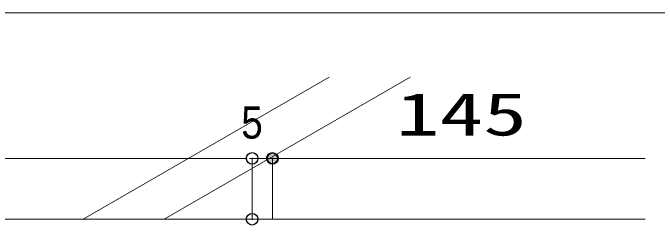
# Model space of a CAD drawing. Units: millimetres, scale not verified. Extents: x -12715 to 12220, y -3398 to 4210.
# Drawn here: x -3622.2 to -3463.4, y 3541.8 to 3595.8 of the extents above; entities that cross this region are included whole.
import ezdxf
from ezdxf.enums import TextEntityAlignment as Align

# ---------------------------------------------------------------- set-up
doc = ezdxf.new("R2010")
doc.units = ezdxf.units.MM
doc.header["$LTSCALE"] = 5.7
doc.header["$PDMODE"] = 32
doc.header["$PDSIZE"] = 2.85
doc.linetypes.add('DASHED1', pattern=[1.8, 1.2, -0.6])
for name, color, linetype, lineweight in [('0-0_図枠', 7, 'Continuous', 9), ('0-3_寸法', 7, 'Continuous', 9), ('0-4_一般', 4, 'DASHED1', 9), ('0-7_0', 4, 'Continuous', 9)]:
    doc.layers.add(name, color=color, linetype=linetype, lineweight=lineweight)
doc.layers.add('0-8_DEFPOINTS', color=7, linetype='Continuous')
doc.styles.add('Osaka', font='')
doc.styles.add('ＭＳ ゴシック', font='')
doc.styles.get('Osaka').set_extended_font_data('Osaka')
doc.styles.get('ＭＳ ゴシック').set_extended_font_data('MS Gothic')

# ---------------------------------------------------------------- blocks, each defined once
blk = doc.blocks.new('_DOT')
at = {"layer": '0-7_0', "color": 7}
for p, q in [((-20, 0), (-40, 0)), ((-10, 0), (10, 0))]:
    blk.add_line(p, q, dxfattribs=at)

msp = doc.modelspace()

# ---------------------------------------------------------------- hatches: boundary and pattern name
at = {"layer": '0-3_寸法'}
msp.add_hatch(color=256, dxfattribs=at).paths.add_polyline_path([(-3556.967, 3559.968, 1), (-3559.471, 3559.968, 1)])

# ---------------------------------------------------------------- linework, layer by layer
at = {"layer": '0-0_図枠', "color": 5}
msp.add_lwpolyline([(-3781.016, 3595.811), (-1781.016, 3595.811), (-1781.016, 2295.811), (-3781.016, 2295.811)], close=True, dxfattribs=at)
at = {"layer": '0-3_寸法'}
for p, q in [((-3705.715, 3559.968), (-3565.723, 3559.968)), ((-3565.723, 3559.968), (-3568.226, 3559.968)), ((-3563.219, 3544.968), (-3563.219, 3559.968)), ((-3563.219, 3549.968), (-3563.219, 3559.968)), ((-3563.219, 3559.968), (-3558.219, 3559.968)), ((-3558.219, 3544.968), (-3558.219, 3559.968)), ((-3555.715, 3559.968), (-3553.211, 3559.968))]:
    msp.add_line(p, q, dxfattribs=at)
at = {"layer": '0-3_寸法', "color": 4}
msp.add_line((-3558.219, 3559.968), (-3466.333, 3559.968), dxfattribs=at)
msp.add_circle((-3558.219, 3559.968), 1.252, dxfattribs=at)
at = {"layer": '0-4_一般', "linetype": 'Continuous'}
for p, q in [((-3544.251, 3579.968), (-3604.873, 3544.968)), ((-3524.251, 3579.968), (-3584.873, 3544.968))]:
    msp.add_line(p, q, dxfattribs=at)
at = {"layer": '0-4_一般', "color": 3, "linetype": 'Continuous'}
msp.add_lwpolyline([(-3466.333, 3544.968), (-3713.219, 3544.968), (-3713.219, 2974.968)], dxfattribs=at)
at = {"layer": '0-8_DEFPOINTS'}
for p in [(-3563.219, 3559.968), (-3558.219, 3559.968), (-3563.219, 3544.968)]:
    msp.add_point(p, dxfattribs=at)

# ---------------------------------------------------------------- block references
at = {"layer": '0-3_寸法', "xscale": 0.06259308, "yscale": 0.06259308}
msp.add_blockref('_DOT', (-3563.219, 3559.968), dxfattribs=at)
msp.add_blockref('_DOT', (-3563.219, 3559.968), dxfattribs=at)
at = {"layer": '0-3_寸法', "xscale": 0.06259308, "yscale": 0.06259308, "rotation": 180}
msp.add_blockref('_DOT', (-3558.219, 3559.968), dxfattribs=at)

# ---------------------------------------------------------------- texts
at = {"layer": '0-3_寸法', "color": 4, "style": 'ＭＳ ゴシック', "width": 1.5}
msp.add_text('145', height=10.56, dxfattribs=at).set_placement((-3527.767, 3562.43), align=Align.BOTTOM_LEFT)
at = {"layer": '0-3_寸法', "style": 'Osaka', "width": 0.9}
msp.add_text('5', height=7.918, dxfattribs=at).set_placement((-3565.89, 3562.468), align=Align.BOTTOM_LEFT)

doc.saveas('drawing.dxf')
